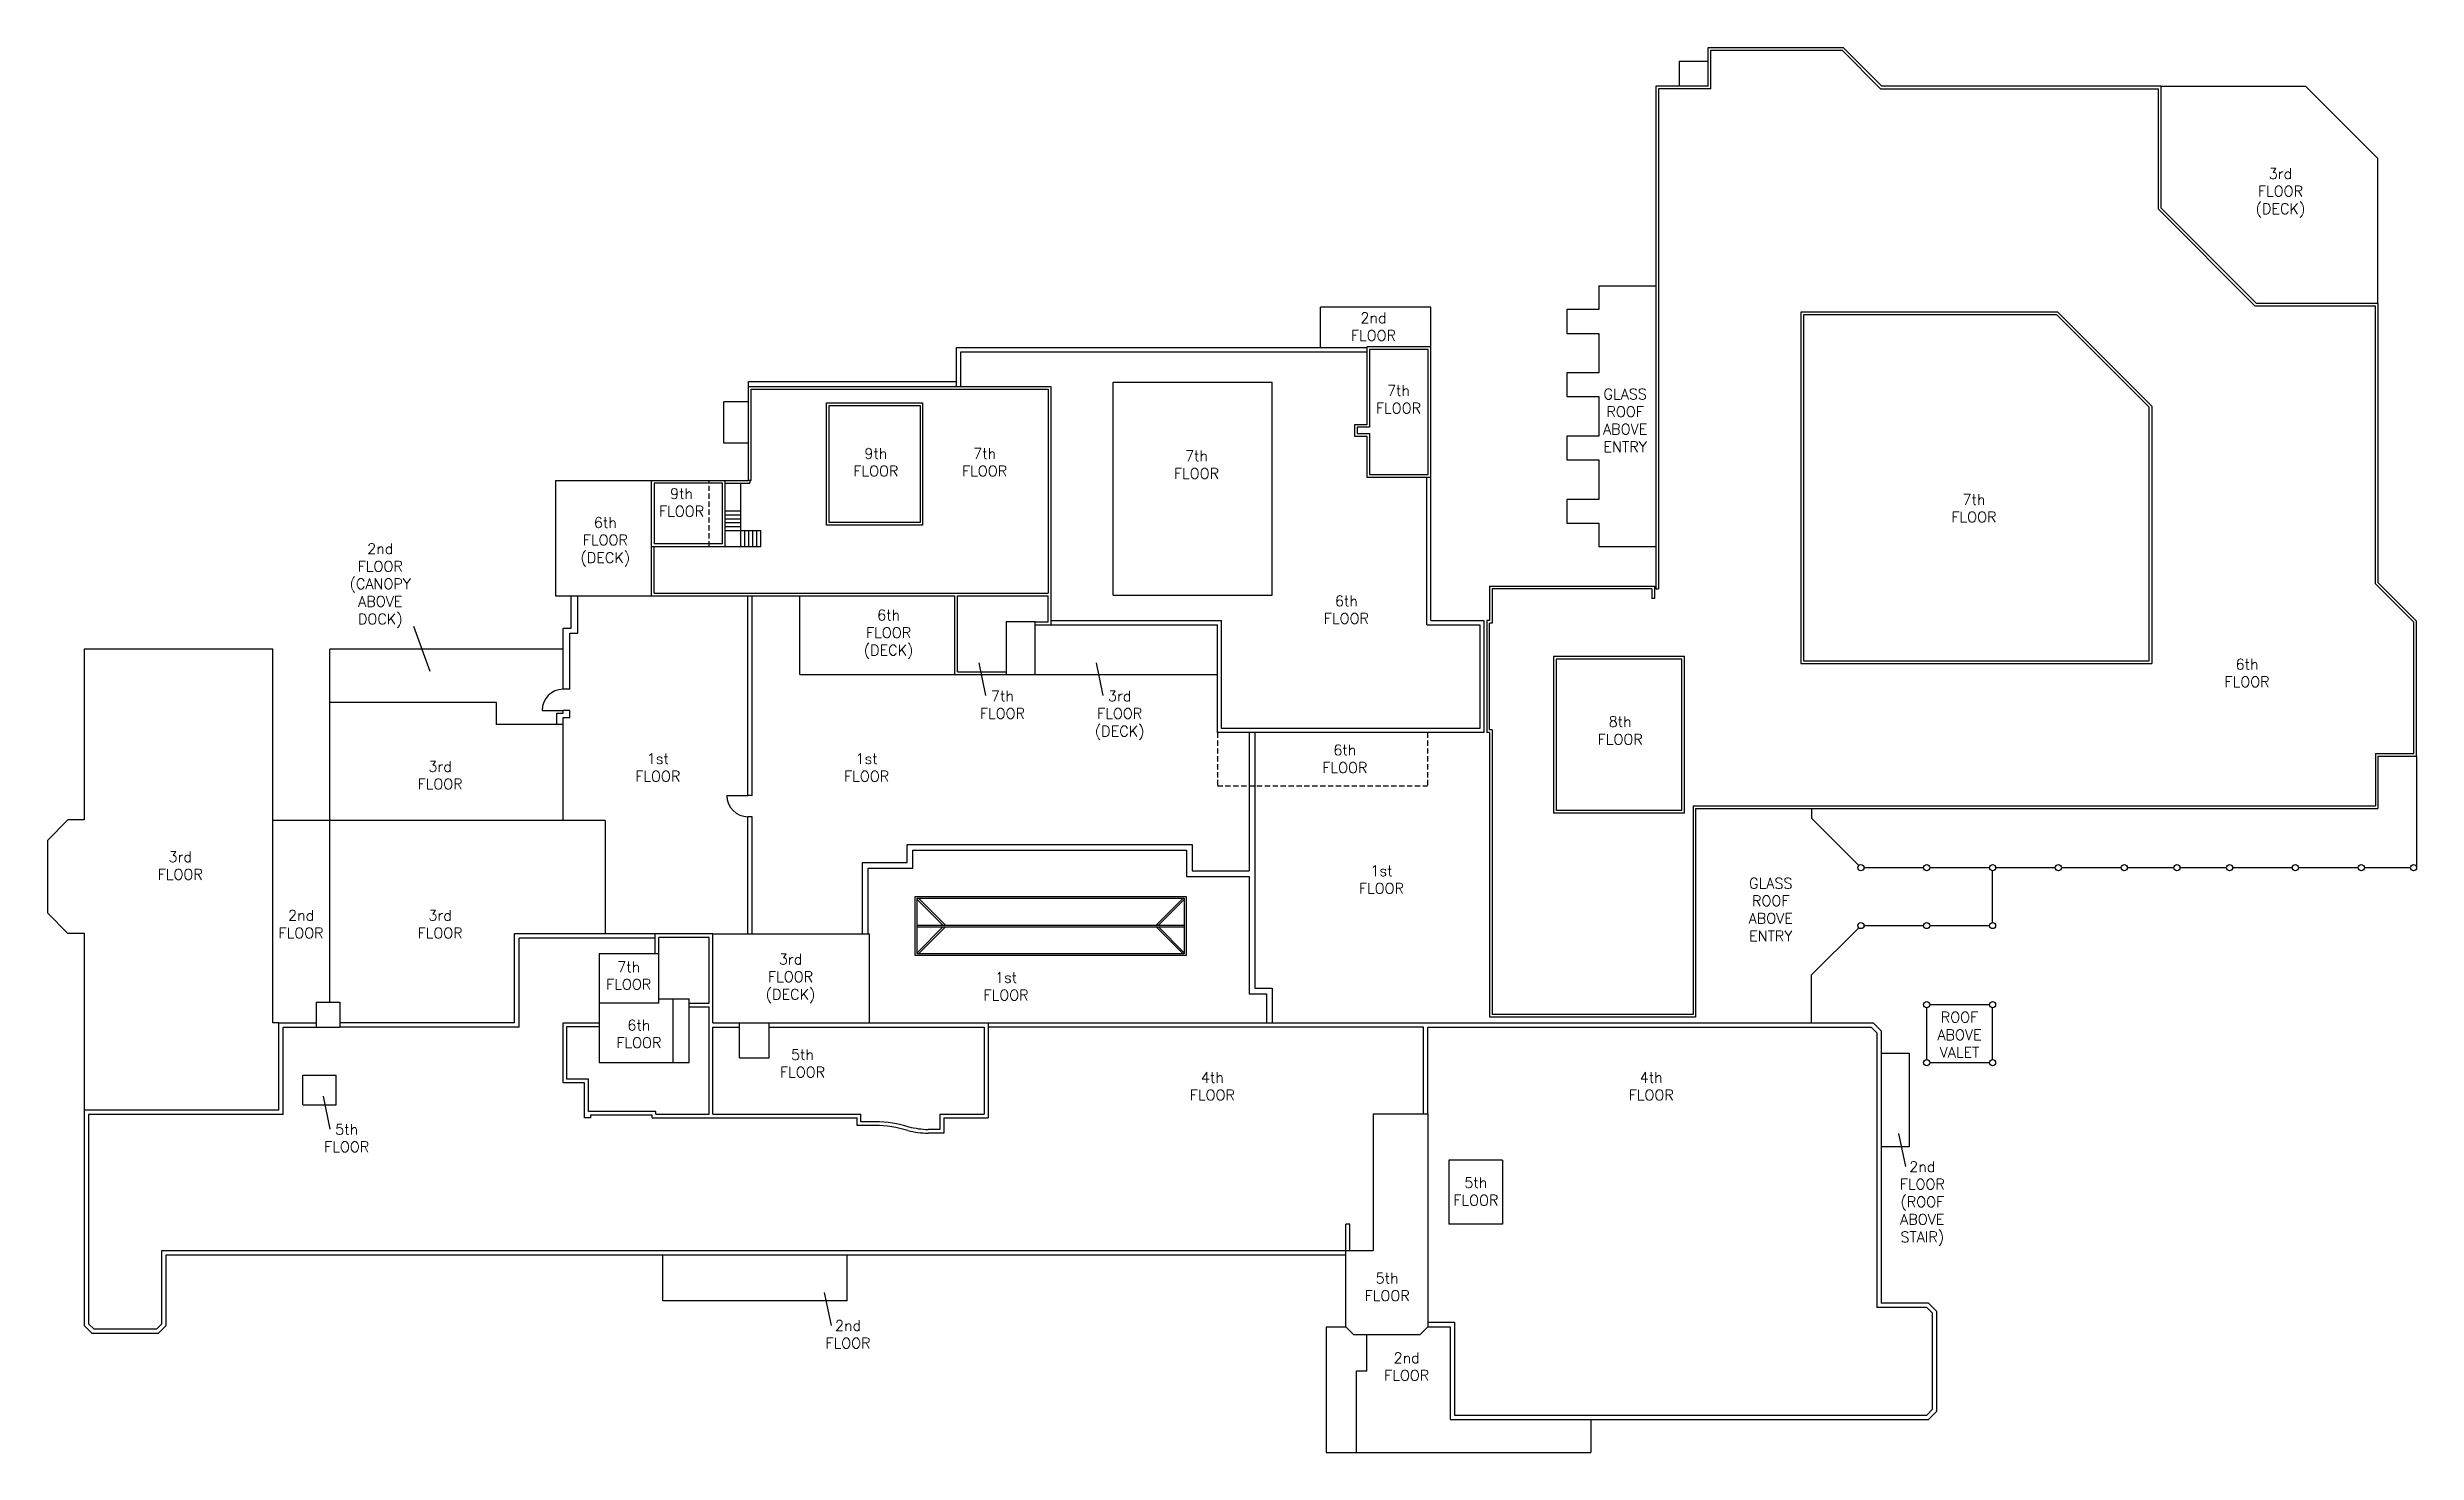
# Model space of a CAD drawing. Extents: x -84 to 5314, y -271 to 2928.
import ezdxf

# ---------------------------------------------------------------- set-up
doc = ezdxf.new("R2010")
doc.units = 0
doc.header["$LTSCALE"] = 96
doc.header["$MEASUREMENT"] = 0
doc.linetypes.add('HIDDEN2', pattern=[0.1875, 0.125, -0.0625])
for name, color, linetype in [('A-ANNO-TEXT', 4, 'CONTINUOUS'), ('A-ROOF-HDDN', 1, 'HIDDEN2'), ('A-ROOF-MED', 3, 'CONTINUOUS'), ('A-ROOF-STAIR', 2, 'CONTINUOUS'), ('A-ROOF-THICK', 6, 'CONTINUOUS'), ('A-ROOF-THIN', 1, 'CONTINUOUS')]:
    doc.layers.add(name, color=color, linetype=linetype)
doc.styles.get("Standard").update_dxf_attribs({"font": 'SIMPLEX'})

msp = doc.modelspace()

# ---------------------------------------------------------------- linework, layer by layer
at = {"layer": 'A-ANNO-TEXT'}
for p, q in [((750.1, 1610.5), (787, 1508.2)), ((2037.8, 1526.9), (2053.5, 1452.1)), ((2305, 1526.9), (2320.6, 1452.1)), ((544, 540.2), (559.7, 465.4)), ((4133.5, 455.2), (4149.2, 380.4)), ((1686, 92.9), (1701.7, 18.1))]:
    msp.add_line(p, q, dxfattribs=at)
at = {"layer": 'A-ROOF-HDDN'}
msp.add_line((1424, 1792.1), (1424, 1942.1), dxfattribs=at)
at = {"layer": 'A-ROOF-MED'}
for p, q in [((3699.5, 2896.1), (3633.5, 2896.1)), ((3633.5, 2896.1), (3633.5, 2840.1)), ((4730.5, 2840.1), (5060.4, 2840.1)), ((5225.5, 2675), (5060.4, 2840.1)), ((5225.5, 2345.1), (5225.5, 2675)), ((3450.5, 2385), (3450.5, 2331)), ((3450.5, 2385), (3580.5, 2385)), ((3068, 2336.6), (2816, 2336.6)), ((2816, 2244.6), (2816, 2336.6)), ((3068, 2246.6), (3068, 2336.6)), ((3450.5, 2331), (3377.5, 2331)), ((3377.5, 2331), (3377.5, 2277)), ((3377.5, 2277), (3450.5, 2277)), ((3450.5, 2277), (3450.5, 2187)), ((3450.5, 2187), (3377.5, 2187)), ((3377.5, 2187), (3377.5, 2133)), ((3377.5, 2133), (3450.5, 2133)), ((3450.5, 2133), (3450.5, 2043)), ((3450.5, 2043), (3377.5, 2043)), ((3377.5, 2043), (3377.5, 1989)), ((3377.5, 1989), (3450.5, 1989)), ((3450.5, 1989), (3450.5, 1899)), ((3450.5, 1899), (3377.5, 1899)), ((3377.5, 1899), (3377.5, 1845)), ((3377.5, 1845), (3450.5, 1845)), ((3450.5, 1845), (3450.5, 1791)), ((3580.5, 1791), (3450.5, 1791)), ((1109.5, 1605.6), (1109.5, 1679.1)), ((1124.5, 1594.6), (1124.5, 1679.1)), ((1512, 1224.4), (1512, 1679.4)), ((1521.5, 1224.4), (1521.5, 1679.4)), ((1091, 1605.6), (1109.5, 1605.6)), ((1091, 1466.6), (1091, 1605.6)), ((1106, 1466.6), (1106, 1594.6)), ((1106, 1594.6), (1124.5, 1594.6)), ((430, 1557.6), (0, 1557.6)), ((0, 1557.6), (0, 1169.1)), ((430, 707.1), (430, 1557.6)), ((1091, 1557.6), (559.5, 1557.6)), ((559.5, 1436.6), (559.5, 1557.6)), ((1106, 1466.6), (1091, 1466.6)), ((939, 1436.6), (559.5, 1436.6)), ((559.5, 754.1), (559.5, 1436.6)), ((939, 1386.6), (939, 1436.6)), ((1043, 1418.6), (1091, 1418.6)), ((1077, 1386.6), (1077, 1412.6)), ((1077, 1412.6), (1091, 1412.6)), ((1091, 1412.6), (1091, 1418.6)), ((1106, 1418.6), (1091, 1418.6)), ((1106, 1402.6), (1106, 1418.6)), ((1091, 1386.6), (939, 1386.6)), ((1091, 1402.6), (1106, 1402.6)), ((1091, 1386.6), (1091, 1402.6)), ((1091, 1167.6), (1091, 1386.6)), ((5313.5, 1314.1), (5313.5, 1060.6)), ((1464, 1224.4), (1512, 1224.4)), ((1521.5, 1224.4), (1512, 1224.4)), ((3935, 1195.1), (3935, 1173)), ((-37.3, 1169.1), (-84, 1122.5)), ((0, 1169.1), (-37.3, 1169.1)), ((430, 1168.6), (559.5, 1168.6)), ((1187, 1167.6), (1091, 1167.6)), ((1187, 1167.6), (1187, 909.6)), ((1521.5, 1176.4), (1512, 1176.4)), ((1512, 909.6), (1512, 1176.4)), ((1521.5, 909.6), (1521.5, 1176.4)), ((3935, 1173), (4042.5, 1065.6)), ((-84, 1122.5), (-84, 957.3)), ((4054.4, 1060.6), (4190.4, 1060.6)), ((4204.4, 1060.6), (4340.4, 1060.6)), ((4347.4, 935.6), (4347.4, 1053.6)), ((4354.4, 1060.6), (4490.4, 1060.6)), ((4504.4, 1060.6), (4640.4, 1060.6)), ((4654.4, 1060.6), (4760.4, 1060.6)), ((4774.4, 1060.6), (4880.4, 1060.6)), ((4894.4, 1060.6), (5030.4, 1060.6)), ((5044.4, 1060.6), (5180.4, 1060.6)), ((5194.4, 1060.6), (5299.5, 1060.6)), ((-37.3, 910.6), (-84, 957.3)), ((3935, 816.2), (4042.5, 923.7)), ((4054.4, 928.6), (4190.4, 928.6)), ((4204.4, 928.6), (4340.4, 928.6)), ((0, 910.6), (-37.3, 910.6)), ((0, 911.1), (0, 508.1)), ((1432, 909.6), (1788, 909.6)), ((1788, 909.6), (1788, 707.1)), ((3935, 707.1), (3935, 816.2)), ((443, 707.1), (430, 707.1)), ((4197.4, 623.6), (4197.4, 741.6)), ((4204.4, 748.6), (4340.4, 748.6)), ((4347.4, 623.6), (4347.4, 741.6)), ((4093.5, 638.1), (4157.5, 638.1)), ((4157.5, 638.1), (4157.5, 425.1)), ((4204.4, 616.6), (4340.4, 616.6)), ((4157.5, 425.1), (4093.5, 425.1)), ((1318, 74.1), (1318, 179.1)), ((1738, 74.1), (1738, 179.1)), ((1738, 74.1), (1318, 74.1)), ((3432.6, -195.9), (3432.6, -271.4))]:
    msp.add_line(p, q, dxfattribs=at)
for points in [[(1513, 2156.1), (1513, 2167.1), (1987.5, 2167.1)], [(2874, 14.5), (2829.2, 14.5), (2829.2, -271.4), (3432.6, -271.4)]]:
    msp.add_lwpolyline(points, dxfattribs=at)
for centre in [(4047.4, 1060.6), (4197.4, 1060.6), (4347.4, 1060.6), (4497.4, 1060.6), (4647.4, 1060.6), (4767.4, 1060.6), (4887.4, 1060.6), (5037.4, 1060.6), (5187.4, 1060.6), (5306.5, 1060.6), (4047.4, 928.6), (4197.4, 928.6), (4347.4, 928.6), (4197.4, 748.6), (4347.4, 748.6), (4197.4, 616.6), (4347.4, 616.6)]:
    msp.add_circle(centre, 7, dxfattribs=at)
for centre, start, end in [((1091, 1418.6), 90, 180), ((1512, 1224.4), 180, 270)]:
    msp.add_arc(centre, 48, start, end, dxfattribs=at)
at = {"layer": 'A-ROOF-STAIR'}
for p, q in [((1496, 1792.1), (1496, 1936.1)), ((1460, 1873.1), (1496, 1873.1)), ((1460, 1864.1), (1496, 1864.1)), ((1460, 1855.1), (1496, 1855.1)), ((1460, 1846.1), (1496, 1846.1)), ((1460, 1837.1), (1496, 1837.1)), ((1460, 1828.1), (1541, 1828.1)), ((1460, 1792.1), (1541, 1792.1)), ((1505, 1792.1), (1505, 1828.1)), ((1514, 1792.1), (1514, 1828.1)), ((1523, 1792.1), (1523, 1828.1)), ((1532, 1792.1), (1532, 1828.1)), ((1541, 1792.1), (1541, 1828.1)), ((1342, 762.1), (1378, 762.1)), ((1378, 617.1), (1378, 762.1)), ((1342, 617.1), (1378, 617.1))]:
    msp.add_line(p, q, dxfattribs=at)
at = {"layer": 'A-ROOF-THICK'}
for p, q in [((3699.5, 2928.1), (4007, 2928.1)), ((3699.5, 2840.1), (3699.5, 2928.1)), ((4095, 2840.1), (4007, 2928.1)), ((3580.5, 2840.1), (3580.5, 1701.1)), ((3699.5, 2840.1), (3580.5, 2840.1)), ((4730.5, 2840.1), (4095, 2840.1)), ((4730.5, 2840.1), (4730.5, 2563.1)), ((4948.5, 2345.1), (4730.5, 2563.1)), ((4496.5, 2325.1), (3910.5, 2325.1)), ((3910.5, 2325.1), (3910.5, 1525.1)), ((4710.5, 2111.1), (4496.5, 2325.1)), ((5225.5, 2345.1), (4948.5, 2345.1)), ((5225.5, 2345.1), (5225.5, 1709.6)), ((1987.5, 2244.6), (2922, 2244.6)), ((1987.5, 2156.1), (1987.5, 2244.6)), ((3068, 2246.6), (2922, 2246.6)), ((2922, 2246.6), (2922, 2069.1)), ((3068, 1623.1), (3068, 2246.6)), ((2344, 1681.1), (2344, 2166.1)), ((2344, 2166.1), (2706.5, 2166.1)), ((2706.5, 1681.1), (2706.5, 2166.1)), ((1513, 2121.1), (1457, 2121.1)), ((1457, 2027.1), (1457, 2121.1)), ((1513, 1942.1), (1513, 2156.1)), ((1513, 2156.1), (2202, 2156.1)), ((1691, 2118.9), (1910, 2118.9)), ((1691, 1840.1), (1691, 2118.9)), ((1910, 2118.9), (1910, 1840.1)), ((2202, 2156.1), (2202, 1613.6)), ((4710.5, 2111.1), (4710.5, 1525.1)), ((2922, 2069.1), (2894, 2069.1)), ((2894, 2069.1), (2894, 2043.1)), ((1513, 2027.1), (1457, 2027.1)), ((2894, 2043.1), (2922, 2043.1)), ((2922, 2043.1), (2922, 1949.6)), ((2922, 1949.6), (3068, 1949.6)), ((1073.5, 1942.1), (1073.5, 1679.1)), ((1073.5, 1942.1), (1513, 1942.1)), ((1292, 1679.1), (1292, 1942.1)), ((1460, 1792.1), (1460, 1942.1)), ((1910, 1840.1), (1691, 1840.1)), ((1292, 1792.1), (1460, 1792.1)), ((1073.5, 1679.1), (1983.5, 1679.1)), ((1630.5, 1500.1), (1630.5, 1679.1)), ((1983.5, 1500.1), (1983.5, 1679.1)), ((2344, 1681.1), (2706.5, 1681.1)), ((3201.5, 1701.1), (3577, 1701.1)), ((3201.5, 1701.1), (3201.5, 1623.1)), ((5225.5, 1709.6), (5313.5, 1621.6)), ((2100.5, 1620.6), (2100.5, 1500.1)), ((2100.5, 1620.6), (2166.5, 1620.6)), ((2166.5, 1500.1), (2166.5, 1620.6)), ((3068, 1623.1), (3188.5, 1623.1)), ((3188.5, 1623.1), (3188.5, 1368.1)), ((3195.5, 1623.1), (3195.5, 1368.1)), ((3201.5, 1623.1), (3195.5, 1623.1)), ((5313.5, 1314.1), (5313.5, 1621.6)), ((2166.5, 1613.6), (2581.5, 1613.6)), ((2581.5, 1368.1), (2581.5, 1613.6)), ((3645.5, 1541.1), (3347.5, 1541.1)), ((3347.5, 1541.1), (3347.5, 1184.6)), ((3645.5, 1184.6), (3645.5, 1541.1)), ((3910.5, 1525.1), (4710.5, 1525.1)), ((1630.5, 1500.1), (2581.5, 1500.1)), ((3188.5, 1368.1), (2581.5, 1368.1)), ((3201.5, 1368.1), (3195.5, 1368.1)), ((3201.5, 1368.1), (3201.5, 720.1)), ((5225.5, 1314.1), (5225.5, 1195.1)), ((5225.5, 1314.1), (5313.5, 1314.1)), ((3671, 1195.1), (3671, 720.1)), ((3671, 1195.1), (5225.5, 1195.1)), ((3645.5, 1184.6), (3347.5, 1184.6)), ((980.5, 707.1), (980.5, 909.6)), ((1432, 909.6), (980.5, 909.6)), ((1173, 864.1), (1173, 617.1)), ((1309, 864.1), (1173, 864.1)), ((1300.5, 864.1), (1300.5, 909.6)), ((1309, 752.1), (1309, 864.1)), ((1432, 707.1), (1432, 909.6)), ((1309, 762.1), (1342, 762.1)), ((1342, 617.1), (1342, 762.1)), ((443, 508.1), (443, 707.1)), ((443, 707.1), (528, 707.1)), ((528, 754.1), (528, 697.1)), ((528, 754.1), (582.5, 754.1)), ((582.5, 754.1), (582.5, 697.1)), ((980.5, 707.1), (582.5, 707.1)), ((1091, 570.6), (1091, 707.1)), ((1091, 707.1), (1173, 707.1)), ((1309, 752.1), (1173, 752.1)), ((1432, 707.1), (4075.1, 707.1)), ((1493, 627.6), (1493, 706.6)), ((1560.5, 627.6), (1560.5, 706.6)), ((2059, 707.1), (2059, 490.6)), ((3671, 720.1), (3201.5, 720.1)), ((4093.5, 688.7), (4075.1, 707.1)), ((528, 697.1), (582.5, 697.1)), ((4093.5, 688.7), (4093.5, 69.1)), ((1173, 617.1), (1342, 617.1)), ((1493, 627.6), (1560.5, 627.6)), ((498, 520.6), (498, 588.1)), ((498, 588.1), (574, 588.1)), ((574, 520.6), (574, 588.1)), ((1140, 570.6), (1091, 570.6)), ((1140, 490.6), (1140, 570.6)), ((443, 508.1), (0, 508.1)), ((0, 508.1), (0, 18)), ((498, 520.6), (574, 520.6)), ((1153, 490.6), (1140, 490.6)), ((1294, 496.6), (1153, 496.6)), ((1153, 496.6), (1153, 490.6)), ((1294, 490.6), (1294, 496.6)), ((1294, 490.6), (1761, 490.6)), ((1761, 473.6), (1761, 490.6)), ((1958, 490.6), (1958, 455.6)), ((1958, 490.6), (2059, 490.6)), ((2936, 499.6), (2936, 189.1)), ((2936, 499.6), (3061, 499.6)), ((3061, 499.6), (3061, 15.1)), ((1801.9, 473.6), (1761, 473.6)), ((1958, 455.6), (1922.5, 455.6)), ((3231, 394.1), (3109, 394.1)), ((3109, 394.1), (3109, 248.6)), ((3231, 394.1), (3231, 248.6)), ((3231, 248.6), (3109, 248.6)), ((187, 18), (187, 179.1)), ((187, 179.1), (2874, 179.1)), ((2874, 15.2), (2874, 189.1)), ((2874, 189.1), (2936, 189.1)), ((4201.6, 69.1), (4093.5, 69.1)), ((4220, 50.8), (4201.6, 69.1)), ((18.4, -0.4), (0, 18)), ((168.6, -0.4), (187, 18)), ((2892.4, -3.3), (2874, 15.2)), ((3042.6, -3.3), (3061, 15.1)), ((3061, 15.1), (3112, 15.1)), ((3112, 15.1), (3112, 15.1)), ((3112, 15.1), (3112, -195.9)), ((4220, 50.8), (4220, -177.5)), ((168.6, -0.4), (18.4, -0.4)), ((3042.6, -3.3), (2892.4, -3.3)), ((3112, -195.9), (4201.6, -195.9)), ((4220, -177.5), (4201.6, -195.9))]:
    msp.add_line(p, q, dxfattribs=at)
at = {"layer": 'A-ROOF-THICK', "linetype": 'HIDDEN2'}
for p, q in [((2581.5, 1368.1), (2581.5, 1247.1)), ((3060.5, 1368.1), (3060.5, 1247.1)), ((2581.5, 1247.1), (3060.5, 1247.1))]:
    msp.add_line(p, q, dxfattribs=at)
at = {"layer": 'A-ROOF-THICK'}
for centre, radius, start, end in [((1799.6, 217.2), 256.4, 72.5261, 89.4897), ((1935.6, 728), 272.7, 257.5, 267.2419)]:
    msp.add_arc(centre, radius, start, end, dxfattribs=at)
at = {"layer": 'A-ROOF-THIN'}
for p, q in [((3705.5, 2922.1), (4004.5, 2922.1)), ((3705.5, 2834.1), (3705.5, 2922.1)), ((4092.5, 2834.1), (4004.5, 2922.1)), ((3586.5, 2834.1), (3586.5, 1695.1)), ((3705.5, 2834.1), (3586.5, 2834.1)), ((4092.5, 2834.1), (4724.5, 2834.1)), ((4724.5, 2834.1), (4724.5, 2560.6)), ((4946, 2339.1), (4724.5, 2560.6)), ((5219.5, 2339.1), (4946, 2339.1)), ((5219.5, 1707.1), (5219.5, 2339.1)), ((3916.5, 2319.1), (3916.5, 1531.1)), ((4494, 2319.1), (3916.5, 2319.1)), ((4704.5, 2108.6), (4494, 2319.1)), ((1997, 2235.1), (2922, 2235.1)), ((1997, 2156.1), (1997, 2235.1)), ((3062, 2240.6), (2928, 2240.6)), ((2928, 2240.6), (2928, 2063.1)), ((3062, 1955.6), (3062, 2240.6)), ((1519, 2150.1), (2196, 2150.1)), ((1519, 1942.1), (1519, 2150.1)), ((1697, 2112.9), (1904, 2112.9)), ((1697, 1846.1), (1697, 2112.9)), ((1904, 2112.9), (1904, 1846.1)), ((2196, 2150.1), (2196, 1685.1)), ((4704.5, 1531.1), (4704.5, 2108.6)), ((2900, 2063.1), (2900, 2049.1)), ((2928, 2063.1), (2900, 2063.1)), ((2900, 2049.1), (2928, 2049.1)), ((2928, 2049.1), (2928, 1955.6)), ((2928, 1955.6), (3062, 1955.6)), ((3058.5, 1613.6), (3058.5, 1949.6)), ((1454, 1936.1), (1298, 1936.1)), ((1298, 1936.1), (1298, 1798.1)), ((1454, 1798.1), (1454, 1936.1)), ((1460, 1936.1), (1516, 1936.1)), ((1519, 1942.1), (1513, 1942.1)), ((1516, 1942.1), (1516, 1936.1)), ((1904, 1846.1), (1697, 1846.1)), ((1454, 1798.1), (1298, 1798.1)), ((1298, 1685.1), (1298, 1792.1)), ((1298, 1685.1), (2196, 1685.1)), ((1989.5, 1506.1), (1989.5, 1679.1)), ((1989.5, 1679.1), (2196, 1679.1)), ((2196, 1619.6), (2196, 1679.1)), ((3571.5, 1695.1), (3207.5, 1695.1)), ((3207.5, 1695.1), (3207.5, 1617.1)), ((3571.5, 1695.1), (3571.5, 1673.3)), ((3577.5, 1673.3), (3571.5, 1673.3)), ((3577.5, 1701.1), (3577.5, 1673.3)), ((3580.5, 1701.1), (3580.5, 1695.1)), ((3580.5, 1695.1), (3586.5, 1695.1)), ((5219.5, 1707.1), (5307.5, 1619.1)), ((2196, 1619.6), (2166.5, 1619.6)), ((2202, 1623.1), (2591, 1623.1)), ((2591, 1377.6), (2591, 1623.1)), ((3058.5, 1613.6), (3179, 1613.6)), ((3179, 1613.6), (3179, 1377.6)), ((3207.5, 1617.1), (3201.5, 1617.1)), ((3201.5, 1374.1), (3201.5, 1617.1)), ((5307.5, 1320.1), (5307.5, 1619.1)), ((3639.5, 1535.1), (3353.5, 1535.1)), ((3353.5, 1535.1), (3353.5, 1190.6)), ((3639.5, 1190.6), (3639.5, 1535.1)), ((3916.5, 1531.1), (4704.5, 1531.1)), ((1989.5, 1506.1), (2100.5, 1506.1)), ((3179, 1377.6), (2591, 1377.6)), ((2654, 1368.1), (2654, 1053.1)), ((2667, 1368.1), (2667, 786.1)), ((3207.5, 1374.1), (3201.5, 1374.1)), ((3207.5, 1374.1), (3207.5, 726.1)), ((5219.5, 1320.1), (5219.5, 1201.1)), ((5219.5, 1320.1), (5307.5, 1320.1)), ((3639.5, 1190.6), (3353.5, 1190.6)), ((3665, 1201.1), (3665, 726.1)), ((3665, 1201.1), (5219.5, 1201.1)), ((1091, 1167.6), (559.5, 1167.6)), ((1875, 1072.1), (1875, 1113.1)), ((1875, 1113.1), (2524, 1113.1)), ((1888, 1059.1), (1888, 1100.1)), ((1888, 1100.1), (2511, 1100.1)), ((2511, 1100.1), (2511, 1040.1)), ((2524, 1113.1), (2524, 1053.1)), ((1773, 909.6), (1773, 1072.1)), ((1773, 1072.1), (1875, 1072.1)), ((1786, 909.6), (1786, 1059.1)), ((1786, 1059.1), (1888, 1059.1)), ((2511, 1040.1), (2654, 1040.1)), ((2524, 1053.1), (2654, 1053.1)), ((2654, 1040.1), (2654, 773.1)), ((1893.3, 995.1), (2510, 995.1)), ((1893.3, 860.1), (1893.3, 995.1)), ((1897.3, 864.1), (1897.3, 991.1)), ((1897.3, 991.1), (2506, 991.1)), ((1897.3, 988.3), (1956, 929.6)), ((1900.2, 991.1), (1961.7, 929.6)), ((2503.2, 991.1), (2441.7, 929.6)), ((2506, 988.3), (2447.3, 929.6)), ((2506, 991.1), (2506, 864.1)), ((2510, 995.1), (2510, 860.1)), ((1897.3, 929.6), (2506, 929.6)), ((1897.3, 866.9), (1956, 925.6)), ((1897.3, 925.6), (2506, 925.6)), ((1900.2, 864.1), (1961.7, 925.6)), ((2503.2, 864.1), (2441.7, 925.6)), ((2506, 866.9), (2447.3, 925.6)), ((990.5, 697.1), (990.5, 899.6)), ((1300.5, 899.6), (990.5, 899.6)), ((1423.5, 901.1), (1309, 901.1)), ((1309, 864.1), (1309, 901.1)), ((1423.5, 752.1), (1423.5, 901.1)), ((2506, 864.1), (1897.3, 864.1)), ((2510, 860.1), (1893.3, 860.1)), ((2654, 773.1), (2693.5, 773.1)), ((2667, 786.1), (2706.5, 786.1)), ((2693.5, 773.1), (2693.5, 707.1)), ((2706.5, 786.1), (2706.5, 707.1)), ((1378, 752.1), (1423.5, 752.1)), ((1378, 743.6), (1423.5, 743.6)), ((1423.5, 499.1), (1423.5, 743.6)), ((3665, 726.1), (3207.5, 726.1)), ((453, 498.1), (453, 697.1)), ((453, 697.1), (528, 697.1)), ((990.5, 697.1), (582.5, 697.1)), ((1099.5, 579.1), (1099.5, 698.6)), ((1099.5, 698.6), (1173, 698.6)), ((1432, 697.1), (1493, 697.1)), ((1432, 499.1), (1432, 697.1)), ((1560.5, 697.1), (2050.5, 697.1)), ((2050.5, 697.1), (2050.5, 499.1)), ((3051, 697.1), (2059, 697.1)), ((3051, 499.6), (3051, 697.1)), ((3061, 499.6), (3061, 697.1)), ((3061, 697.1), (4071, 697.1)), ((4083.5, 684.6), (4071, 697.1)), ((4083.5, 684.6), (4083.5, 59.1)), ((1148.5, 579.1), (1099.5, 579.1)), ((1148.5, 505.1), (1148.5, 579.1)), ((453, 498.1), (10, 498.1)), ((10, 498.1), (10, 22.1)), ((1302.5, 505.1), (1148.5, 505.1)), ((1302.5, 499.1), (1302.5, 505.1)), ((1302.5, 499.1), (1423.5, 499.1)), ((1432, 499.1), (1769.5, 499.1)), ((1769.5, 482.1), (1769.5, 499.1)), ((1949.5, 499.1), (2050.5, 499.1)), ((1949.5, 499.1), (1949.5, 464.1)), ((1801.9, 482.1), (1769.5, 482.1)), ((1949.5, 464.1), (1922.5, 464.1)), ((2883, 248.6), (2874, 248.6)), ((2874, 189.1), (2874, 248.6)), ((2883, 189.1), (2883, 248.6)), ((177, 22.1), (177, 189.1)), ((177, 189.1), (2874, 189.1)), ((4197.5, 59.1), (4083.5, 59.1)), ((4210, 46.6), (4197.5, 59.1)), ((22.5, 9.6), (10, 22.1)), ((164.5, 9.6), (22.5, 9.6)), ((164.5, 9.6), (177, 22.1)), ((3061, 25.6), (3122, 25.6)), ((3122, 25.6), (3122, -185.9)), ((4210, 46.6), (4210, -173.4)), ((2921.6, -85.4), (2921.6, -3.9)), ((2898.1, -271.4), (2898.1, -85.4)), ((2898.1, -85.4), (2921.6, -85.4)), ((3122, -185.9), (4197.5, -185.9)), ((4210, -173.4), (4197.5, -185.9))]:
    msp.add_line(p, q, dxfattribs=at)
for centre, radius, start, end in [((3579, 1701.3), 1.51, 186.4049, 353.5951), ((1799.6, 217.2), 264.9, 72.5261, 89.4897), ((1935.6, 728), 264.2, 257.5, 267.2419)]:
    msp.add_arc(centre, radius, start, end, dxfattribs=at)

# ---------------------------------------------------------------- texts
at = {"layer": 'A-ANNO-TEXT', "char_height": 24, "width": 96.219, "attachment_point": 2}
for s, insert in [('3rd\\PFLOOR (DECK)', (5003.3, 2652.8)), ('2nd\\PFLOOR', (2937, 2324.2)), ('7th\\PFLOOR', (2994.1, 2158.8)), ('GLASS ROOF ABOVE ENTRY', (3510.5, 2150.8)), ('9th FLOOR', (1803.5, 2015.5)), ('7th\\PFLOOR', (2051.2, 2015.5)), ('7th\\PFLOOR', (2533.9, 2010)), ('9th FLOOR', (1360.8, 1924)), ('7th\\PFLOOR', (4305, 1910.8)), ('6th\\PFLOOR (DECK)', (1187.1, 1858.4)), ('2nd FLOOR\\P(CANOPY\\PABOVE DOCK)', (674.4, 1798.7)), ('6th\\PFLOOR', (2875.4, 1679.8)), ('6th\\PFLOOR (DECK)', (1832.5, 1647.6)), ('6th\\PFLOOR', (4927.3, 1535.6)), ('7th\\PFLOOR', (2091.8, 1463.4)), ('3rd\\PFLOOR (DECK)', (2358.9, 1463.4)), ('8th FLOOR', (3499.2, 1404.8)), ('3rd FLOOR', (810.7, 1302.9)), ('1st FLOOR', (1306.6, 1320.6)), ('1st FLOOR', (1782.4, 1320.6)), ('6th\\PFLOOR', (2871.9, 1340.3)), ('3rd FLOOR', (218.7, 1097.1)), ('1st FLOOR', (2955.2, 1065.4)), ('GLASS ROOF ABOVE ENTRY', (3842.1, 1037)), ('2nd FLOOR', (494, 963.8)), ('3rd FLOOR', (810.7, 963.8)), ('3rd\\PFLOOR\\P(DECK)', (1609.1, 864.1)), ('7th\\PFLOOR', (1240.4, 846.8)), ('1st FLOOR', (2100.1, 822.3)), ('6th\\PFLOOR', (1263.6, 713.9)), ('ROOF ABOVE VALET', (4272.1, 731.9)), ('5th\\PFLOOR', (1636.4, 646.8)), ('4th\\PFLOOR', (2570.1, 594.9)), ('4th\\PFLOOR', (3569.9, 594.9)), ('5th\\PFLOOR', (597.9, 476.7)), ('2nd FLOOR\\P(ROOF ABOVE STAIR)', (4187.4, 391.7)), ('5th\\PFLOOR', (3170.3, 355.2)), ('5th\\PFLOOR', (2968.3, 137.9)), ('2nd FLOOR', (1740, 29.9)), ('2nd FLOOR', (3012.7, -43.5))]:
    msp.add_mtext(s, dxfattribs=dict(at, insert=insert))

doc.saveas('drawing.dxf')
